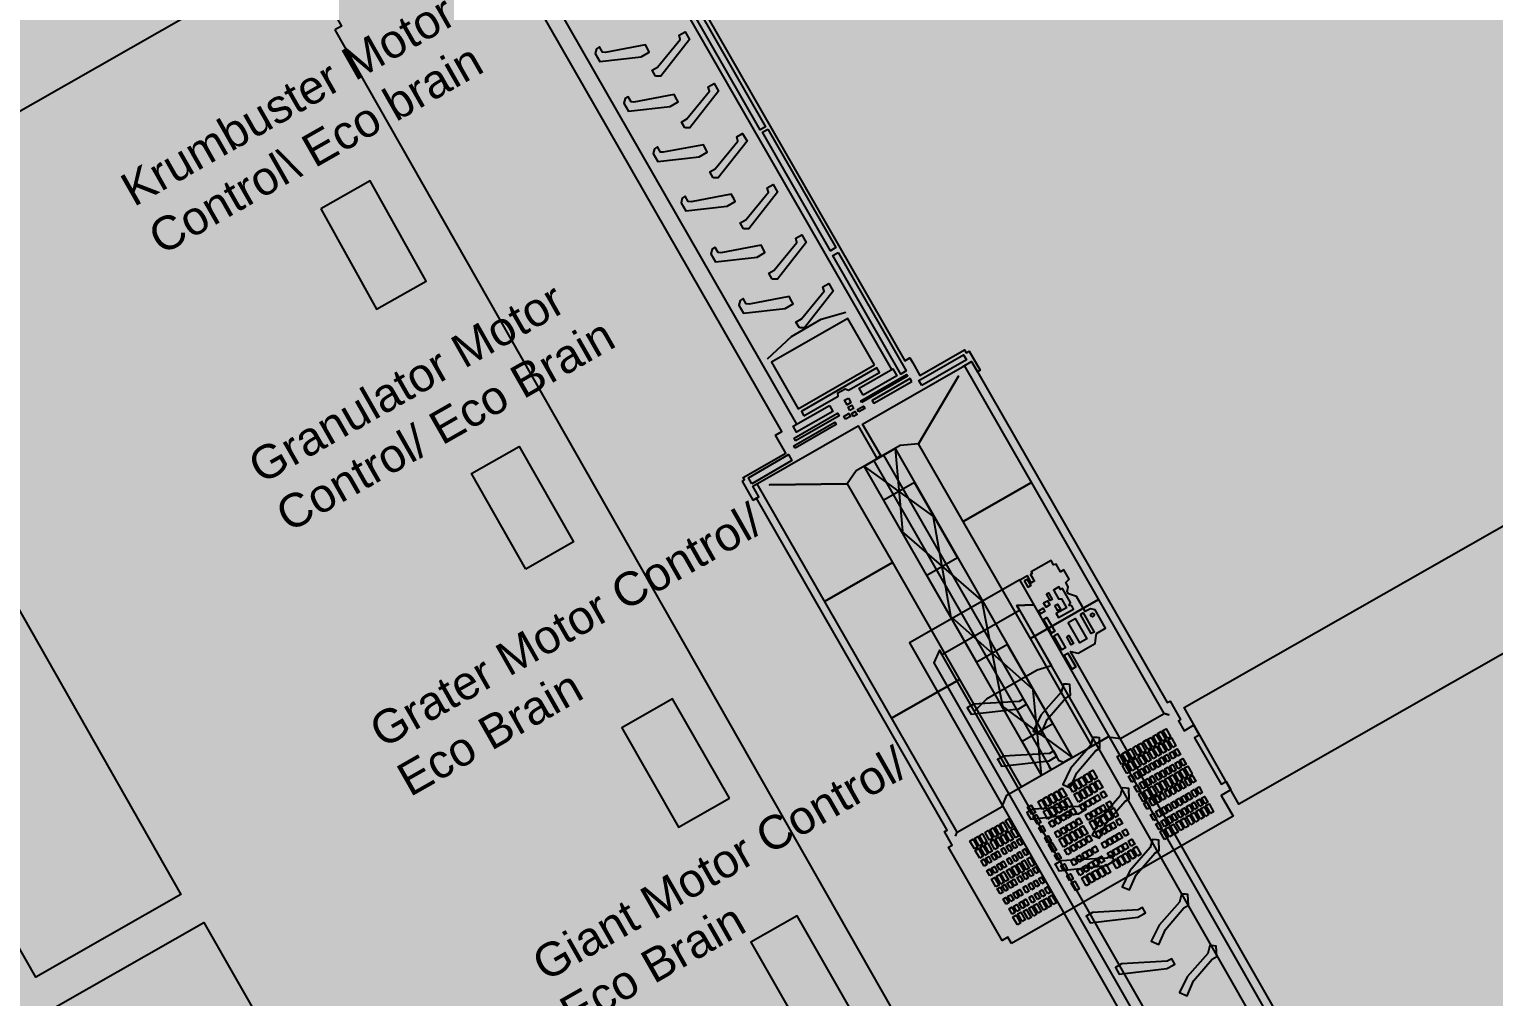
# Model space of a CAD drawing. Header units: millimetres. Extents: x 3191 to 879702, y -27549 to 222194.
# Drawn here: x 249908 to 263054, y 138571 to 147255 of the extents above; entities that cross this region are included whole.
import ezdxf

# ---------------------------------------------------------------- set-up
doc = ezdxf.new("R2010")
doc.units = ezdxf.units.MM
doc.header["$MEASUREMENT"] = 0
for name, color, linetype in [('Furniture', 44, 'Continuous'), ('Giant', 31, 'Continuous'), ('Granulator', 11, 'Continuous'), ('Grater', 130, 'Continuous'), ('Krumbuster', 112, 'Continuous'), ('Worker-Walkway', 8, 'Continuous')]:
    doc.layers.add(name, color=color, linetype=linetype)
doc.styles.get("Standard").update_dxf_attribs({"font": 'arial.ttf'})
picture_1 = doc.add_image_def('image4.png', size_in_pixel=(2551, 1418))

msp = doc.modelspace()

# ---------------------------------------------------------------- hatches: boundary and pattern name
at = {"lineweight": 211, "true_color": 0x000000}
h = msp.add_hatch(color=18, dxfattribs=at)
h.dxf.hatch_style = 1
h.paths.add_polyline_path([(215191.27861, 151368.28351), (238441.17067, 110521.71059), (277549.59155, 132782.24554), (254299.69949, 173628.81846)])

# ---------------------------------------------------------------- linework, layer by layer
at = {"layer": 'Furniture'}
for points in [[(247986.17045, 142222.08985), (249289.78448, 142964.10768), (251268.4987, 139487.80361), (249964.88467, 138745.78577)], [(246539.60698, 136426.75801), (251475.52423, 139236.28486), (252102.28196, 138135.16555), (247166.36471, 135325.6387)]]:
    msp.add_lwpolyline(points, close=True, dxfattribs=at)
at = {"layer": 'Giant'}
for points in [[(261799.36197, 137214.57826), (259255.1489, 141669.46494), (259324.19146, 141654.61516), (259476.66602, 141741.69432), (259482.35449, 141791.7144), (259486.93897, 141832.02676), (259570.0955, 141879.51797), (259476.61297, 142043.20477), (259433.77744, 142053.82606), (259387.15231, 142027.19817), (259308.63757, 142164.67654), (259236.90344, 142186.36955), (259223.60427, 142209.65623), (259233.69346, 142250.50315), (259212.46998, 142287.66521), (259242.5454, 142319.88519), (259195.78311, 142401.76541), (259166.16076, 142384.8479), (259127.17931, 142453.10396), (259103.06542, 142448.50725), (259081.12455, 142486.92544), (258902.81963, 142385.09441), (258911.4503, 142369.98222), (258896.95512, 142361.70394), (258922.49393, 142316.98578), (258930.40721, 142303.12973), (258902.68086, 142287.29503), (258867.42979, 142349.01923), (258799.78564, 142310.38724)], [(262604.64946, 137674.48288), (261732.00324, 137176.10927), (258799.16759, 142311.46944), (257810.64152, 141746.91615), (260743.47717, 136611.55598)], [(259104.63582, 142217.62318), (259147.8112, 142142.0236), (259173.19784, 142141.50397), (259218.1722, 142062.75441), (259126.16555, 142010.20886), (259147.02482, 141973.68452), (259281.86461, 142050.69235), (259266.03805, 142078.40446), (259242.38599, 142083.272), (259253.55388, 142110.537), (259181.60595, 142236.51696), (259164.58278, 142226.79493), (259151.63679, 142249.46321), (259102.48367, 142221.39156), (259104.63582, 142217.62318)], [(258079.27256, 141682.16059), (258101.13617, 141643.87768), (258797.10843, 142041.3517), (258773.41274, 142082.84257), (258917.34289, 142087.02989), (258924.88609, 142091.33785), (258917.34289, 142087.02989), (258773.41274, 142082.84257), (261614.12546, 137108.78855)], [(258773.41274, 142082.84257), (259083.68613, 141539.55758), (258956.38363, 141501.42671), (258499.9793, 141240.7714), (258395.06089, 141136.13074), (258392.54601, 141133.62252)], [(260743.47717, 136611.55598), (260918.1532, 136711.31453), (258079.27256, 141682.16059), (258027.5624, 141569.23461), (260830.52977, 136661.27225)], [(259228.1828, 141375.0252), (259191.77014, 141375.96237), (259172.4319, 141305.15335), (258989.21443, 141096.69712), (258920.35714, 140953.57832), (258988.13575, 140924.37251), (259046.27729, 141058.6549), (259213.27267, 141254.5662), (259253.86323, 141277.74772), (259249.49878, 141371.97577), (259228.1828, 141375.0252)], [(258331.62949, 141159.61826), (258362.18998, 141106.10721), (258789.7461, 141155.10318), (258845.17843, 141186.76092), (258860.48908, 141195.50493), (258833.19544, 141243.29577), (258793.033, 141220.35875), (258383.76354, 141197.00389), (258327.20993, 141164.70578), (258330.48782, 141158.96624)], [(259493.24856, 140897.9269), (259456.8359, 140898.86407), (259437.49766, 140828.05505), (259254.28019, 140619.59882), (259185.4229, 140476.48001), (259253.20151, 140447.27421), (259311.34305, 140581.5566), (259478.33843, 140777.46789), (259518.92899, 140800.64941), (259514.56454, 140894.87747), (259493.24856, 140897.9269)], [(258604.15183, 140693.7493), (258634.71232, 140640.23826), (259062.26844, 140689.23423), (259117.70076, 140720.89197), (259133.01142, 140729.63598), (259105.71778, 140777.42681), (259065.55534, 140754.4898), (258656.28588, 140731.13494), (258599.73227, 140698.83683), (258603.01016, 140693.09729)], [(259756.07598, 140443.58946), (259719.66332, 140444.52663), (259700.32508, 140373.71761), (259517.10761, 140165.26138), (259448.25032, 140022.14258), (259516.02893, 139992.93677), (259574.17047, 140127.21916), (259741.16585, 140323.13046), (259781.75641, 140346.31198), (259777.39196, 140440.54003), (259756.07598, 140443.58946)], [(258867.24664, 140218.11382), (258897.80712, 140164.60277), (259325.36325, 140213.59874), (259380.79557, 140245.25648), (259396.10622, 140254.00049), (259368.81259, 140301.79133), (259328.65015, 140278.85431), (258919.38068, 140255.49945), (258862.82708, 140223.20134), (258866.10496, 140217.4618)], [(260026.03813, 139980.0257), (259989.62547, 139980.96288), (259970.28723, 139910.15386), (259787.06976, 139701.69763), (259718.21247, 139558.57882), (259785.99107, 139529.37301), (259844.13261, 139663.65541), (260011.12799, 139859.5667), (260051.71856, 139882.74822), (260047.35411, 139976.97627), (260026.03813, 139980.0257)], [(259119.88025, 139753.31594), (259150.44074, 139699.80489), (259577.99686, 139748.80087), (259633.42918, 139780.4586), (259648.73984, 139789.20261), (259621.4462, 139836.99345), (259581.28376, 139814.05644), (259172.0143, 139790.70158), (259115.46069, 139758.40346), (259118.73857, 139752.66393)], [(260288.36332, 139490.16275), (260251.95066, 139491.09992), (260232.61242, 139420.2909), (260049.39495, 139211.83467), (259980.53766, 139068.71586), (260048.31627, 139039.51006), (260106.45781, 139173.79245), (260273.45319, 139369.70374), (260314.04375, 139392.88526), (260309.6793, 139487.11331), (260288.36332, 139490.16275)], [(259400.62025, 139288.68035), (259431.18074, 139235.1693), (259858.73686, 139284.16527), (259914.16918, 139315.82301), (259929.47984, 139324.56702), (259902.1862, 139372.35786), (259862.02376, 139349.42084), (259452.7543, 139326.06598), (259396.20069, 139293.76787), (259399.47858, 139288.02833)], [(260542.26414, 139028.77954), (260505.85148, 139029.71671), (260486.51324, 138958.90769), (260303.29577, 138750.45146), (260234.43848, 138607.33265), (260302.21709, 138578.12685), (260360.35863, 138712.40924), (260527.35401, 138908.32053), (260567.94457, 138931.50205), (260563.58012, 139025.7301), (260542.26414, 139028.77954)], [(259661.96403, 138828.08806), (259692.52452, 138774.57701), (260120.08064, 138823.57298), (260175.51296, 138855.23072), (260190.82362, 138863.97473), (260163.52998, 138911.76557), (260123.36754, 138888.82855), (259714.09808, 138865.47369), (259657.54447, 138833.17558), (259660.82236, 138827.43604)]]:
    msp.add_lwpolyline(points, dxfattribs=at)
for points in [[(258841.22886, 142305.65973), (258865.16323, 142319.3288), (258898.26215, 142261.37299), (258874.32778, 142247.70392)], [(259013.55916, 142106.35647), (259046.95311, 142125.42796), (259068.5408, 142087.62817), (259035.14685, 142068.55668)], [(259040.68892, 142186.15145), (259056.4277, 142195.13997), (259089.16241, 142137.82188), (259073.42362, 142128.83337)], [(258970.33159, 142035.71767), (259008.76113, 142057.66502), (259025.30507, 142028.69678), (258986.87553, 142006.74943)], [(259115.04001, 142082.37963), (259138.34238, 142095.68775), (259164.96278, 142049.07574), (259141.66041, 142035.76762)], [(259344.02762, 142001.82618), (259368.61438, 142015.86782), (259466.45429, 141844.5513), (259441.86754, 141830.50965)], [(259011.35254, 141958.06759), (259042.85049, 141976.05626), (259114.43421, 141850.71402), (259082.93626, 141832.72535)], [(259234.56573, 141930.13694), (259296.95002, 141965.76499), (259401.26845, 141783.10467), (259338.88416, 141747.47661)], [(259105.6944, 141808.9719), (259137.19236, 141826.96058), (259208.77608, 141701.61834), (259177.27813, 141683.62966)], [(259221.20104, 141801.38568), (259241.36381, 141812.90076), (259281.65862, 141742.34502), (259261.49586, 141730.82994)], [(259198.39586, 141637.84741), (259229.89382, 141655.83608), (259301.47754, 141530.49384), (259269.97959, 141512.50517)], [(257280.07264, 138459.53398), (256802.47484, 139297.70567), (256385.02557, 139059.8393), (256862.62337, 138221.66761)]]:
    msp.add_lwpolyline(points, close=True, dxfattribs=at)
msp.add_circle((259451.85446, 141997.41427), 15.96471, dxfattribs=at)
at = {"layer": 'Granulator'}
msp.add_lwpolyline([(254366.47729, 142409.8766), (253877.92114, 143268.19647), (254304.75414, 143511.15005), (254793.31029, 142652.83019)], close=True, dxfattribs=at)
at = {"layer": 'Grater'}
for points in [[(258723.91797, 139049.83002), (258691.77167, 139105.84833), (258640.54372, 139076.45099), (258160.42915, 139913.101), (258193.78329, 139932.24139), (258124.02196, 140053.80784), (258146.6634, 140066.80071), (256437.11337, 143045.87098), (256407.11781, 143028.65792), (256309.31171, 143199.0953), (256328.36295, 143210.02792), (256316.73606, 143230.28899), (256698.26268, 143449.22939), (256605.71498, 143610.50347), (256663.48636, 143643.65578), (253648.76835, 148897.11819)], [(255199.59588, 148754.61748), (257767.26876, 144280.17811), (257812.80257, 144306.30784), (257839.12959, 144260.43026), (257903.66759, 144147.96602), (258302.9715, 144377.10798), (258317.95207, 144351.00276), (258345.74719, 144366.95309), (258444.28946, 144195.23285), (258419.77571, 144181.16554), (260124.17251, 141211.07531), (260148.31952, 141224.93215), (260243.42631, 141059.1986), (260223.69949, 141047.8783), (260275.0214, 140958.44449), (260360.49139, 141007.49175), (260411.06544, 140919.36117), (260367.67417, 140894.46093), (260606.95438, 140477.49006), (260651.6582, 140503.1435), (260694.68353, 140428.16735), (260606.58844, 140377.61367), (260713.77785, 140190.82489), (258723.91797, 139049.83002)], [(254220.4676, 148197.4121), (254546.74367, 148384.64678), (254631.80197, 148372.65794), (254672.74459, 148396.153), (254677.08882, 148461.01926), (255071.29641, 148687.23668), (257646.58086, 144199.53333)], [(254220.4676, 148197.4121), (256795.91461, 143709.42549)], [(255463.83848, 147069.35254), (255438.06764, 147114.26094), (255078.08525, 147047.65386), (255052.79202, 147048.77965), (255025.74976, 147095.90362), (254998.51993, 147080.27768), (254987.65728, 147037.82779), (255029.48627, 146964.93637), (255401.83316, 147008.29945), (255473.23303, 147049.27252), (255463.83848, 147069.35254)], [(255530.22661, 146833.61495), (255499.79971, 146886.637), (255548.37672, 146914.51309), (255751.89023, 147163.42976), (255741.71106, 147201.63165), (255794.70507, 147232.04245), (255834.42084, 147162.83355), (255576.22769, 146833.58688), (255530.22661, 146833.61495)], [(255791.9386, 146369.34564), (255761.5117, 146422.3677), (255810.08871, 146450.24379), (256013.60222, 146699.16046), (256003.42305, 146737.36235), (256056.41706, 146767.77315), (256096.13284, 146698.56424), (255837.93968, 146369.31758), (255791.9386, 146369.34564)], [(255721.91148, 146623.34229), (255696.14064, 146668.25069), (255336.15825, 146601.64362), (255310.86502, 146602.7694), (255283.82276, 146649.89337), (255256.59293, 146634.26744), (255245.73028, 146591.81754), (255287.55927, 146518.92613), (255659.90616, 146562.28921), (255731.30603, 146603.26227), (255721.91148, 146623.34229)], [(255984.70927, 146172.20302), (255958.93843, 146217.11141), (255598.95605, 146150.50434), (255573.66281, 146151.63012), (255546.62055, 146198.75409), (255519.39073, 146183.12816), (255508.52807, 146140.67827), (255550.35707, 146067.78685), (255922.70396, 146111.14993), (255994.10382, 146152.123), (255984.70927, 146172.20302)], [(256047.18523, 145921.80762), (256016.75834, 145974.82967), (256065.33535, 146002.70576), (256268.84886, 146251.62243), (256258.66969, 146289.82432), (256311.6637, 146320.23512), (256351.37947, 146251.02622), (256093.18631, 145921.77956), (256047.18523, 145921.80762)], [(256320.71271, 145464.31867), (256290.28582, 145517.34073), (256338.86282, 145545.21681), (256542.37634, 145794.13349), (256532.19716, 145832.33538), (256585.19118, 145862.74618), (256624.90695, 145793.53727), (256366.71379, 145464.29061), (256320.71271, 145464.31867)], [(256235.09759, 145728.9105), (256209.32675, 145773.81889), (255849.34436, 145707.21182), (255824.05113, 145708.3376), (255797.00887, 145755.46158), (255769.77905, 145739.83564), (255758.91639, 145697.38575), (255800.74539, 145624.49433), (256173.09227, 145667.85741), (256244.49214, 145708.83048), (256235.09759, 145728.9105)], [(256577.06816, 145011.93003), (256546.64127, 145064.95208), (256595.21828, 145092.82817), (256798.73179, 145341.74485), (256788.55262, 145379.94673), (256841.54663, 145410.35754), (256881.2624, 145341.14863), (256623.06924, 145011.90197), (256577.06816, 145011.93003)], [(256502.85967, 145270.82962), (256477.08883, 145315.73801), (256117.10644, 145249.13094), (256091.81321, 145250.25672), (256064.77095, 145297.38069), (256037.54112, 145281.75476), (256026.67847, 145239.30487), (256068.50746, 145166.41345), (256440.85435, 145209.77653), (256512.25422, 145250.7496), (256502.85967, 145270.82962)], [(256820.96736, 144574.08546), (256790.54046, 144627.10751), (256839.11747, 144654.9836), (257042.63098, 144903.90027), (257032.45181, 144942.10216), (257085.44582, 144972.51296), (257125.1616, 144903.30406), (256866.96844, 144574.05739), (256820.96736, 144574.08546)], [(256754.49414, 144810.28526), (256728.7233, 144855.19365), (256368.74091, 144788.58658), (256343.44768, 144789.71236), (256316.40542, 144836.83633), (256289.1756, 144821.2104), (256278.31294, 144778.76051), (256320.14194, 144705.86909), (256692.48882, 144749.23217), (256763.88869, 144790.20524), (256754.49414, 144810.28526)], [(256534.58025, 144297.17878), (256748.78526, 144498.22236), (257016.6866, 144651.95849), (257238.72671, 144716.86921)], [(256407.11781, 143028.65792), (256458.3362, 143058.04977), (256404.27688, 143152.25381), (257349.02388, 143694.40022), (257513.91314, 143407.06338), (257551.25189, 143428.49035), (257388.83579, 143711.51744), (258285.4274, 144226.02971), (258366.51456, 144272.56187), (258419.77571, 144181.16554)], [(258236.58586, 140046.64049), (258641.62012, 140279.07084), (258682.48886, 140380.02617), (259593.8674, 140903.02397), (259702.55373, 140888.16032), (260094.64316, 141113.16222), (260136.6944, 141099.78611), (260094.64316, 141113.16222), (258302.64367, 144235.90933)], [(259593.8674, 140903.02397), (259449.09507, 140819.94585), (258894.98423, 141785.54212), (259507.19105, 142136.85916), (258894.98423, 141785.54212), (258292.06613, 142836.19016), (258904.27294, 143187.50721), (258292.06613, 142836.19016), (257891.6979, 143533.8738), (258249.98787, 144139.8093), (257891.6979, 143533.8738), (257726.54962, 143517.78899), (257330.15863, 143290.31861), (257250.1993, 143175.17483), (256551.50185, 143165.16743), (257250.1993, 143175.17483), (257656.08861, 142467.87013), (257047.55092, 142118.65862), (257656.08861, 142467.87013), (258257.78174, 141419.35672), (257649.24405, 141070.14522), (258257.78174, 141419.35672), (258811.66616, 140454.15502)], [(256861.34225, 143785.85046), (257169.59393, 143962.74177), (257167.24268, 143990.53501), (257230.79233, 144027.0032), (257262.77906, 144015.24811), (257539.89587, 144174.27258), (257516.83042, 144214.46655), (256842.06276, 143827.24874), (256838.6948, 143825.31603), (256861.34225, 143785.85046)], [(258811.66616, 140454.15502), (258995.33322, 140559.55301), (257403.96777, 143332.67425), (257679.86992, 143491.00167), (259271.23536, 140717.88043), (259192.76829, 140672.85182), (259153.72085, 140687.65581), (257578.41936, 143432.78391), (257489.59742, 143381.81313), (259080.96287, 140608.69189), (259064.52155, 140637.34261)], [(258995.33322, 140559.55301), (258918.96435, 141323.4479), (258922.54815, 141325.50448), (258190.71108, 141975.96952), (258184.54736, 141972.43244), (258026.02483, 142873.6403), (258032.13335, 142877.14569), (257403.96777, 143332.67425), (257679.86992, 143491.00167), (257747.19738, 142750.10602), (257740.48655, 142746.25498), (258449.98465, 142132.47391), (258457.11711, 142136.56689), (258644.09243, 141180.80069), (258640.13218, 141178.52809), (259271.23536, 140717.88043)], [(258223.61437, 140013.2953), (258236.58586, 140046.64049), (256441.99709, 143173.89969)], [(258995.33322, 140559.55301), (258819.77335, 140865.4845), (259095.67549, 141023.81192), (258699.30148, 141714.53521), (258689.46688, 141731.67304), (258413.56474, 141573.34562), (257964.98141, 142355.04914), (258240.88936, 142513.36644), (257854.54734, 143186.60793), (257578.6452, 143028.28051)]]:
    msp.add_lwpolyline(points, dxfattribs=at)
for points in [[(255905.75646, 147444.57533), (256516.48883, 146380.31009), (256468.21299, 146352.60682), (255857.48061, 147416.87206)], [(256538.74916, 146359.00622), (257149.48154, 145294.74098), (257101.20569, 145267.03772), (256490.47331, 146331.30295)], [(257168.80512, 145252.18455), (257779.53749, 144187.91931), (257731.26164, 144160.21604), (257120.52927, 145224.48128)], [(257494.38181, 144241.4586), (257254.92024, 144658.74551), (256571.05757, 144266.30849), (256810.51914, 143849.02159)], [(257919.38387, 144057.94654), (257893.4853, 144103.0775), (258295.16164, 144333.58089), (258321.0602, 144288.44992)], [(257393.04791, 143971.48332), (257357.40763, 144033.59025), (257660.54462, 144207.54648), (257696.1849, 144145.43956)], [(257381.79756, 143904.79225), (257372.57254, 143920.86782), (257782.35508, 144156.02298), (257791.5801, 144139.94742)], [(257830.57418, 144094.08754), (257816.3738, 144118.83319), (257475.09498, 143922.98913), (257489.29536, 143898.24348)], [(257091.24153, 143878.89989), (257122.2722, 143824.82569), (256796.48803, 143637.87329), (256765.45736, 143691.94749)], [(257260.63864, 143945.02995), (257283.69829, 143904.84609), (257248.6333, 143884.72393), (257225.57365, 143924.90778)], [(257274.91155, 143833.74565), (257258.78373, 143861.85007), (257290.97265, 143880.3218), (257307.10047, 143852.21738)], [(257306.77822, 143778.21464), (257290.6504, 143806.31906), (257322.83932, 143824.79078), (257338.96714, 143796.68636)], [(257355.37571, 143821.63529), (257343.63688, 143842.09142), (257396.95715, 143872.68944), (257408.69598, 143852.23331)], [(256782.45658, 143494.81362), (256770.29975, 143515.99816), (257139.90763, 143728.09895), (257152.06446, 143706.91441)], [(256787.03424, 143559.59865), (256772.77581, 143584.44547), (257164.29805, 143809.1219), (257178.55648, 143784.27508)], [(257234.74353, 143754.34664), (257220.4851, 143779.19346), (257265.04162, 143804.76238), (257279.30006, 143779.91556)], [(256393.65717, 143175.7594), (256362.74261, 143229.63127), (256723.21031, 143436.48693), (256754.12487, 143382.61507)], [(256192.32232, 140354.16948), (255681.3785, 141245.86595), (255226.11207, 140984.99739), (255737.05589, 140093.30093)], [(260080.715, 140864.0815), (260040.31997, 140934.47407), (260068.95019, 140950.90362), (260109.34521, 140880.51105)], [(260125.36187, 140889.70227), (260084.96685, 140960.09483), (260113.59707, 140976.52439), (260153.99209, 140906.13182)], [(259856.91845, 140735.65505), (259816.52342, 140806.04762), (259845.15364, 140822.47718), (259885.54866, 140752.08461)], [(259900.59157, 140760.71703), (259860.19655, 140831.1096), (259888.82677, 140847.53915), (259929.22179, 140777.14659)], [(259949.11839, 140788.56432), (259908.72336, 140858.95689), (259937.35358, 140875.38644), (259977.74861, 140804.99387)], [(259990.45753, 140812.28693), (259950.06251, 140882.6795), (259978.69272, 140899.10905), (260019.08775, 140828.71648)], [(260037.04187, 140839.01952), (259996.64684, 140909.41209), (260025.27706, 140925.84164), (260065.67209, 140855.44907)], [(260037.6915, 140729.97679), (259997.29647, 140800.36936), (260025.92669, 140816.79891), (260066.32171, 140746.40634)], [(260084.27583, 140756.70938), (260043.88081, 140827.10195), (260072.51103, 140843.5315), (260112.90605, 140773.13893)], [(260127.94896, 140781.77136), (260087.55394, 140852.16393), (260116.18415, 140868.59348), (260156.57918, 140798.20091)], [(260172.59584, 140807.39213), (260132.20081, 140877.7847), (260160.83103, 140894.21425), (260201.22606, 140823.82168)], [(259713.90009, 140655.52002), (259673.50506, 140725.91259), (259702.13528, 140742.34214), (259742.53031, 140671.94957)], [(259759.79436, 140681.21109), (259719.39933, 140751.60366), (259748.02955, 140768.03321), (259788.42458, 140697.64064)], [(259807.02832, 140598.90095), (259766.6333, 140669.29352), (259795.26352, 140685.72307), (259835.65854, 140615.3305)], [(259807.34743, 140708.49959), (259766.9524, 140778.89216), (259795.58262, 140795.32171), (259835.97764, 140724.92914)], [(259854.58139, 140626.18945), (259814.18636, 140696.58202), (259842.81658, 140713.01157), (259883.21161, 140642.619)], [(259904.15241, 140653.34492), (259863.75739, 140723.73748), (259892.3876, 140740.16704), (259932.78263, 140669.77447)], [(259947.82554, 140678.40689), (259907.43051, 140748.79946), (259936.06073, 140765.22902), (259976.45576, 140694.83645)], [(259996.35235, 140706.25418), (259955.95733, 140776.64675), (259984.58755, 140793.0763), (260024.98257, 140722.68373)], [(259991.79429, 140603.79821), (259962.54593, 140654.76655), (259989.23869, 140670.08429), (260018.48705, 140619.11594)], [(260036.51744, 140628.15825), (260007.26907, 140679.1266), (260033.96183, 140694.44434), (260063.21019, 140643.47599)], [(260080.67744, 140653.49963), (260051.42907, 140704.46797), (260078.12183, 140719.78571), (260107.3702, 140668.81736)], [(260124.35057, 140678.56161), (260095.1022, 140729.52995), (260121.79496, 140744.84769), (260151.04333, 140693.87934)], [(260171.90363, 140705.8501), (260142.65527, 140756.81845), (260169.34802, 140772.13618), (260198.59639, 140721.16784)], [(260215.09491, 140730.63557), (260185.84654, 140781.60391), (260212.5393, 140796.92165), (260241.78767, 140745.9533)], [(260222.70221, 140617.32826), (260193.45384, 140668.29661), (260220.1466, 140683.61434), (260249.39496, 140632.64599)], [(260265.89348, 140642.11372), (260236.64511, 140693.08207), (260263.33787, 140708.39981), (260292.58624, 140657.43146)], [(259366.95281, 140457.99655), (259327.79437, 140526.23424), (259358.80374, 140544.02908), (259397.96219, 140475.79139)], [(259414.64144, 140489.39733), (259375.48299, 140557.63503), (259406.49237, 140575.42987), (259445.65081, 140507.19217)], [(259462.98755, 140517.14092), (259423.82911, 140585.37862), (259454.83849, 140603.17346), (259493.99693, 140534.93576)], [(259761.13405, 140573.20988), (259720.73903, 140643.60245), (259749.36924, 140660.032), (259789.76427, 140589.63943)], [(259805.05801, 140495.99341), (259775.80964, 140546.96176), (259802.5024, 140562.27949), (259831.75077, 140511.31114)], [(259852.81928, 140524.0469), (259823.57092, 140575.01525), (259850.26367, 140590.33299), (259879.51204, 140539.36464)], [(259901.82795, 140552.1707), (259872.57958, 140603.13905), (259899.27234, 140618.45678), (259928.52071, 140567.48844)], [(259944.04548, 140576.39738), (259914.79711, 140627.36573), (259941.48987, 140642.68346), (259970.73823, 140591.71511)], [(259994.84405, 140487.87554), (259965.59568, 140538.84388), (259992.28844, 140554.16162), (260021.53681, 140503.19327)], [(260042.59287, 140515.27636), (260013.3445, 140566.24471), (260040.03726, 140581.56245), (260069.28563, 140530.5941)], [(260087.31601, 140539.63641), (260058.06764, 140590.60476), (260084.7604, 140605.92249), (260114.00877, 140554.95414)], [(260131.47601, 140564.97778), (260102.22764, 140615.94613), (260128.9204, 140631.26387), (260158.16877, 140580.29552)], [(260142.83227, 140452.79976), (260102.43724, 140523.19232), (260131.06746, 140539.62188), (260171.46248, 140469.22931)], [(260184.17141, 140476.52237), (260143.77638, 140546.91494), (260172.4066, 140563.34449), (260212.80163, 140492.95192)], [(260175.14914, 140590.03976), (260145.90077, 140641.00811), (260172.59353, 140656.32585), (260201.8419, 140605.3575)], [(260230.75575, 140503.25496), (260190.36072, 140573.64752), (260218.99094, 140590.07708), (260259.38596, 140519.68451)], [(260274.42887, 140528.31693), (260234.03385, 140598.7095), (260262.66407, 140615.13906), (260303.05909, 140544.74649)], [(260319.07575, 140553.9377), (260278.68073, 140624.33027), (260307.31094, 140640.75982), (260347.70597, 140570.36726)], [(260353.22639, 140489.92697), (260323.97802, 140540.89532), (260350.67078, 140556.21305), (260379.91914, 140505.24471)], [(259144.41109, 140330.2902), (259105.25265, 140398.52789), (259136.26202, 140416.32273), (259175.42047, 140348.08504)], [(259189.68538, 140356.27101), (259150.52694, 140424.5087), (259181.53632, 140442.30354), (259220.69476, 140374.06585)], [(259275.63125, 140405.59135), (259236.47281, 140473.82904), (259267.48218, 140491.62388), (259306.64062, 140423.38619)], [(259323.97737, 140433.33494), (259284.81892, 140501.57263), (259315.8283, 140519.36747), (259354.98674, 140451.12978)], [(259374.0038, 140346.15863), (259334.84536, 140414.39632), (259365.85473, 140432.19116), (259405.01318, 140363.95347)], [(259416.97924, 140370.82024), (259377.8208, 140439.05793), (259408.83018, 140456.85277), (259447.98862, 140388.61508)], [(259464.66787, 140402.22102), (259425.50943, 140470.45872), (259456.5188, 140488.25356), (259495.67725, 140420.01586)], [(259513.01399, 140429.96461), (259473.85555, 140498.20231), (259504.86492, 140515.99715), (259544.02337, 140447.75945)], [(259548.60197, 140353.18246), (259523.16785, 140397.50408), (259554.95522, 140415.74538), (259580.38934, 140371.42375)], [(259855.85658, 140407.47157), (259826.60821, 140458.43991), (259853.30097, 140473.75765), (259882.54934, 140422.7893)], [(259907.61397, 140319.75546), (259867.21894, 140390.14803), (259895.84916, 140406.57758), (259936.24418, 140336.18501)], [(259903.61785, 140435.52506), (259874.36949, 140486.49341), (259901.06225, 140501.81114), (259930.31061, 140450.8428)], [(259953.50824, 140345.44653), (259913.11321, 140415.8391), (259941.74343, 140432.26865), (259982.13846, 140361.87608)], [(259952.62652, 140463.64886), (259923.37816, 140514.61721), (259950.07092, 140529.93494), (259979.31928, 140478.96659)], [(260001.0613, 140372.73502), (259960.66628, 140443.12759), (259989.2965, 140459.55715), (260029.69152, 140389.16458)], [(260050.63232, 140399.89049), (260010.2373, 140470.28306), (260038.86752, 140486.71261), (260079.26254, 140416.32004)], [(260094.30545, 140424.95247), (260053.91043, 140495.34504), (260082.54065, 140511.77459), (260122.93567, 140441.38202)], [(260129.92577, 140363.08961), (260100.67741, 140414.05796), (260127.37017, 140429.37569), (260156.61853, 140378.40735)], [(260174.64892, 140387.44966), (260145.40055, 140438.41801), (260172.09331, 140453.73574), (260201.34167, 140402.76739)], [(260218.80892, 140412.79103), (260189.56055, 140463.75938), (260216.25331, 140479.07711), (260245.50168, 140428.10877)], [(260262.48205, 140437.85301), (260233.23368, 140488.82136), (260259.92644, 140504.13909), (260289.17481, 140453.17075)], [(260310.03511, 140465.14151), (260280.78675, 140516.10985), (260307.4795, 140531.42759), (260336.72787, 140480.45924)], [(260368.40412, 140363.42738), (260339.15576, 140414.39573), (260365.84852, 140429.71346), (260395.09688, 140378.74511)], [(260411.5954, 140388.21284), (260382.34703, 140439.18119), (260409.03979, 140454.49893), (260438.28816, 140403.53058)], [(258908.47909, 140205.52395), (258869.32065, 140273.76165), (258900.33003, 140291.55649), (258939.48847, 140223.3188)], [(259002.65759, 140251.99722), (258963.49915, 140320.23491), (258994.50853, 140338.02975), (259033.66697, 140269.79206)], [(259047.93691, 140277.98091), (259008.77846, 140346.21861), (259039.78784, 140364.01345), (259078.94628, 140295.77575)], [(259096.278, 140305.72162), (259057.11956, 140373.95932), (259088.12894, 140391.75416), (259127.28738, 140323.51646)], [(259097.96334, 140190.8046), (259058.8049, 140259.0423), (259089.81427, 140276.83714), (259128.97272, 140208.59944)], [(259146.30444, 140218.54531), (259107.146, 140286.78301), (259138.15537, 140304.57785), (259177.31382, 140236.34015)], [(259194.43752, 140243.11388), (259155.27908, 140311.35158), (259186.28846, 140329.14642), (259225.4469, 140260.90873)], [(259239.71182, 140269.0947), (259200.55337, 140337.33239), (259231.56275, 140355.12723), (259270.72119, 140286.88954)], [(259325.65768, 140318.41504), (259286.49924, 140386.65273), (259317.50862, 140404.44757), (259356.66706, 140336.20988)], [(259362.22447, 140246.22907), (259336.79035, 140290.55069), (259368.57773, 140308.79199), (259394.01185, 140264.47037)], [(259408.93931, 140273.03655), (259383.50519, 140317.35817), (259415.29256, 140335.59947), (259440.72668, 140291.27784)], [(259451.79931, 140297.63191), (259426.36519, 140341.95353), (259458.15256, 140360.19483), (259483.58668, 140315.8732)], [(259492.73691, 140321.12409), (259467.30279, 140365.44572), (259499.09016, 140383.68701), (259524.52428, 140339.36539)], [(259544.67337, 140230.61936), (259519.23925, 140274.94098), (259551.02662, 140293.18228), (259576.46074, 140248.86066)], [(259600.53843, 140262.67773), (259575.10431, 140306.99935), (259606.89169, 140325.24064), (259632.32581, 140280.91902)], [(259943.18949, 140255.28481), (259913.94112, 140306.25316), (259940.63388, 140321.5709), (259969.88225, 140270.60255)], [(259990.95076, 140283.33831), (259961.70239, 140334.30666), (259988.39515, 140349.62439), (260017.64352, 140298.65604)], [(260039.95943, 140311.46211), (260010.71106, 140362.43045), (260037.40382, 140377.74819), (260066.65219, 140326.77984)], [(260082.17696, 140335.68878), (260052.92859, 140386.65713), (260079.62135, 140401.97487), (260108.86971, 140351.00652)], [(260098.32844, 140209.74798), (260069.08008, 140260.71633), (260095.77283, 140276.03406), (260125.0212, 140225.06571)], [(260140.54597, 140233.97466), (260111.2976, 140284.943), (260137.99036, 140300.26074), (260167.23873, 140249.29239)], [(260188.29479, 140261.37548), (260159.04642, 140312.34383), (260185.73918, 140327.66157), (260214.98754, 140276.69322)], [(260233.01793, 140285.73553), (260203.76956, 140336.70388), (260230.46232, 140352.02161), (260259.71069, 140301.05327)], [(260277.17793, 140311.07691), (260247.92956, 140362.04525), (260274.62232, 140377.36299), (260303.87069, 140326.39464)], [(260320.85106, 140336.13888), (260291.60269, 140387.10723), (260318.29545, 140402.42497), (260347.54382, 140351.45662)], [(260325.22692, 140225.93963), (260295.97855, 140276.90798), (260322.67131, 140292.22571), (260351.91968, 140241.25737)], [(260368.90005, 140251.00161), (260339.65168, 140301.96996), (260366.34444, 140317.28769), (260395.5928, 140266.31935)], [(260416.45311, 140278.29011), (260387.20474, 140329.25845), (260413.8975, 140344.57619), (260443.14587, 140293.60784)], [(260465.87124, 140189.83679), (260425.47622, 140260.22936), (260454.10644, 140276.65891), (260494.50146, 140206.26634)], [(260459.64438, 140303.07557), (260430.39602, 140354.04392), (260457.08878, 140369.36165), (260486.33714, 140318.39331)], [(260510.51812, 140215.45755), (260470.1231, 140285.85012), (260498.75331, 140302.27968), (260539.14834, 140231.88711)], [(258712.08817, 140080.11567), (258671.83248, 140150.26543), (258699.63451, 140166.21973), (258739.8902, 140096.06996)], [(258958.50553, 140118.34764), (258919.34708, 140186.58534), (258950.35646, 140204.38018), (258989.5149, 140136.14248)], [(259052.68403, 140164.82091), (259013.52559, 140233.0586), (259044.53496, 140250.85344), (259083.69341, 140182.61575)], [(259086.26734, 140091.72976), (259060.83322, 140136.05138), (259092.62059, 140154.29268), (259118.05471, 140109.97106)], [(259137.31888, 140121.02586), (259111.88476, 140165.34749), (259143.67213, 140183.58878), (259169.10625, 140139.26716)], [(259187.40168, 140149.76606), (259161.96756, 140194.08768), (259193.75493, 140212.32898), (259219.18905, 140168.00736)], [(259226.89371, 140172.4287), (259201.45959, 140216.75032), (259233.24696, 140234.99162), (259258.68108, 140190.67)], [(259275.53597, 140200.34223), (259250.10185, 140244.66386), (259281.88922, 140262.90515), (259307.32334, 140218.58353)], [(259278.83017, 140081.92397), (259253.39605, 140126.24559), (259285.18343, 140144.48689), (259310.61755, 140100.16527)], [(259327.47243, 140109.8375), (259302.03831, 140154.15912), (259333.82568, 140172.40042), (259359.2598, 140128.0788)], [(259414.16094, 140155.72434), (259388.72682, 140200.04596), (259420.51419, 140218.28726), (259445.94831, 140173.96564)], [(259464.08233, 140068.13809), (259424.92389, 140136.37579), (259455.93326, 140154.17063), (259495.09171, 140085.93294)], [(259460.87577, 140182.53181), (259435.44165, 140226.85344), (259467.22903, 140245.09473), (259492.66315, 140200.77311)], [(259512.42845, 140095.88169), (259473.27, 140164.11938), (259504.27938, 140181.91422), (259543.43782, 140113.67653)], [(259503.73577, 140207.12718), (259478.30165, 140251.4488), (259510.08902, 140269.69009), (259535.52314, 140225.36847)], [(259555.40389, 140120.5433), (259516.24545, 140188.78099), (259547.25482, 140206.57583), (259586.41327, 140138.33814)], [(259603.09252, 140151.94408), (259563.93407, 140220.18177), (259594.94345, 140237.97661), (259634.10189, 140169.73892)], [(259651.43863, 140179.68767), (259612.28019, 140247.92536), (259643.28957, 140265.7202), (259682.44801, 140197.48251)], [(259689.75814, 140107.20302), (259664.32402, 140151.52464), (259696.1114, 140169.76594), (259721.54552, 140125.44432)], [(260001.5585, 140153.57069), (259972.31013, 140204.53903), (259999.00289, 140219.85677), (260028.25126, 140168.88842)], [(260049.31977, 140181.62418), (260020.07141, 140232.59253), (260046.76417, 140247.91026), (260076.01253, 140196.94192)], [(260097.36876, 140096.48691), (260068.12039, 140147.45526), (260094.81315, 140162.77299), (260124.06152, 140111.80464)], [(260146.37743, 140124.61071), (260117.12906, 140175.57905), (260143.82182, 140190.89679), (260173.07019, 140139.92844)], [(260188.59495, 140148.83738), (260159.34659, 140199.80573), (260186.03935, 140215.12347), (260215.28771, 140164.15512)], [(260242.07469, 140061.41034), (260201.67967, 140131.80291), (260230.30989, 140148.23246), (260270.70491, 140077.83989)], [(260236.34377, 140176.23821), (260207.09541, 140227.20656), (260233.78816, 140242.52429), (260263.03653, 140191.55595)], [(260285.74782, 140086.47232), (260245.3528, 140156.86489), (260273.98301, 140173.29444), (260314.37804, 140102.90187)], [(260281.06691, 140200.59826), (260251.81855, 140251.56661), (260278.51131, 140266.88434), (260307.75967, 140215.91599)], [(260334.27464, 140114.31961), (260293.87961, 140184.71218), (260322.50983, 140201.14173), (260362.90485, 140130.74916)], [(260375.61378, 140138.04222), (260335.21875, 140208.43479), (260363.84897, 140224.86434), (260404.244, 140154.47177)], [(260422.19812, 140164.77481), (260381.80309, 140235.16738), (260410.43331, 140251.59693), (260450.82833, 140181.20436)], [(258476.74354, 139946.32646), (258436.48785, 140016.47623), (258464.28988, 140032.43052), (258504.54557, 139962.28076)], [(258527.97075, 139975.72338), (258487.71506, 140045.87314), (258515.51709, 140061.82744), (258555.77278, 139991.67767)], [(258573.51107, 140001.85685), (258533.25538, 140072.00662), (258561.05741, 140087.96091), (258601.3131, 140017.81114)], [(258617.69478, 140025.94769), (258577.43909, 140096.09746), (258605.24112, 140112.05175), (258645.49681, 140041.90198)], [(258662.75827, 140051.80753), (258622.50257, 140121.95729), (258650.3046, 140137.91159), (258690.56029, 140067.76182)], [(258665.89247, 139941.95816), (258625.63678, 140012.10793), (258653.43881, 140028.06222), (258693.6945, 139957.91246)], [(258710.95595, 139967.818), (258670.70026, 140037.96777), (258698.50229, 140053.92206), (258738.75798, 139983.7723)], [(258760.28586, 139996.12614), (258720.03016, 140066.27591), (258747.83219, 140082.2302), (258788.08789, 140012.08044)], [(258997.02419, 140043.08589), (258971.59007, 140087.40751), (259003.37744, 140105.64881), (259028.81156, 140061.32719)], [(259048.96065, 139952.58116), (259023.52653, 139996.90278), (259055.3139, 140015.14408), (259080.74802, 139970.82246)], [(259138.2038, 140001.22503), (259112.76968, 140045.54665), (259144.55706, 140063.78795), (259169.99118, 140019.46633)], [(259189.25534, 140030.52113), (259163.82122, 140074.84275), (259195.60859, 140093.08405), (259221.04271, 140048.76243)], [(259236.38799, 139940.52766), (259197.22954, 140008.76535), (259228.23892, 140026.56019), (259267.39736, 139958.3225)], [(259239.33814, 140059.26133), (259213.90402, 140103.58295), (259245.69139, 140121.82425), (259271.12551, 140077.50262)], [(259284.72909, 139968.26837), (259245.57064, 140036.50606), (259276.58002, 140054.3009), (259315.73846, 139986.06321)], [(259332.86217, 139992.83694), (259293.70373, 140061.07464), (259324.7131, 140078.86948), (259363.87155, 140010.63178)], [(259378.13646, 140018.81775), (259338.97802, 140087.05545), (259369.9874, 140104.85029), (259409.14584, 140036.6126)], [(259416.69214, 139954.3628), (259391.25802, 139998.68442), (259423.04539, 140016.92571), (259448.47951, 139972.60409)], [(259503.38065, 140000.24963), (259477.94653, 140044.57126), (259509.7339, 140062.81255), (259535.16802, 140018.49093)], [(259550.09548, 140027.05711), (259524.66136, 140071.37873), (259556.44874, 140089.62003), (259581.88286, 140045.2984)], [(259592.95548, 140051.65247), (259567.52136, 140095.97409), (259599.30873, 140114.21539), (259624.74285, 140069.89377)], [(259633.89308, 140075.14466), (259608.45896, 140119.46628), (259640.24633, 140137.70757), (259665.68045, 140093.38595)], [(259647.99791, 139955.73526), (259622.56379, 140000.05688), (259654.35117, 140018.29818), (259679.78529, 139973.97656)], [(259688.93551, 139979.22745), (259663.50139, 140023.54907), (259695.28876, 140041.79036), (259720.72288, 139997.46874)], [(259744.80057, 140011.28581), (259719.36645, 140055.60743), (259751.15383, 140073.84873), (259776.58795, 140029.52711)], [(260049.60749, 140068.43341), (260020.35912, 140119.40176), (260047.05188, 140134.7195), (260076.30025, 140083.75115)], [(260099.05633, 139981.27531), (260058.66131, 140051.66788), (260087.29153, 140068.09743), (260127.68655, 139997.70486)], [(260144.95061, 140006.96638), (260104.55558, 140077.35895), (260133.1858, 140093.7885), (260173.58083, 140023.39593)], [(260192.50367, 140034.25488), (260152.10865, 140104.64744), (260180.73887, 140121.077), (260221.13389, 140050.68443)], [(258392.30849, 139897.87311), (258352.0528, 139968.02288), (258379.85483, 139983.97717), (258420.11052, 139913.8274)], [(258436.42332, 139923.18856), (258396.16763, 139993.33833), (258423.96966, 140009.29262), (258464.22535, 139939.14285)], [(258440.50618, 139813.88359), (258400.25049, 139884.03335), (258428.05252, 139899.98765), (258468.30821, 139829.83788)], [(258484.62101, 139839.19904), (258444.36532, 139909.3488), (258472.16735, 139925.3031), (258512.42304, 139855.15333)], [(258524.94123, 139862.33694), (258484.68554, 139932.4867), (258512.48757, 139948.441), (258552.74326, 139878.29123)], [(258576.16844, 139891.73385), (258535.91275, 139961.88362), (258563.71478, 139977.83791), (258603.97047, 139907.68815)], [(258621.70876, 139917.86733), (258581.45306, 139988.01709), (258609.25509, 140003.97138), (258649.51078, 139933.82162)], [(258658.5565, 139846.70328), (258631.76969, 139893.38211), (258656.52499, 139907.58803), (258683.3118, 139860.9092)], [(258706.17482, 139874.02922), (258679.38801, 139920.70805), (258704.14331, 139934.91397), (258730.93012, 139888.23514)], [(258751.40896, 139899.98699), (258724.62214, 139946.66582), (258749.37745, 139960.87174), (258776.16426, 139914.19291)], [(258799.02225, 139927.31005), (258772.23544, 139973.98888), (258796.99074, 139988.1948), (258823.77756, 139941.51597)], [(258850.40719, 139837.76641), (258823.62038, 139884.44524), (258848.37568, 139898.65116), (258875.16249, 139851.97233)], [(259096.93017, 139868.0707), (259057.77173, 139936.3084), (259088.78111, 139954.10324), (259127.93955, 139885.86554)], [(259191.10867, 139914.54396), (259151.95023, 139982.78166), (259182.95961, 140000.5765), (259222.11805, 139932.33881)], [(259227.42351, 139845.75032), (259201.98939, 139890.07195), (259233.77677, 139908.31324), (259259.21089, 139863.99162)], [(259278.47505, 139875.04643), (259253.04093, 139919.36805), (259284.8283, 139937.60934), (259310.26242, 139893.28772)], [(259328.55785, 139903.78662), (259303.12373, 139948.10824), (259334.9111, 139966.34954), (259360.34522, 139922.02792)], [(259368.04988, 139926.44926), (259342.61576, 139970.77089), (259374.40314, 139989.01218), (259399.83726, 139944.69056)], [(259423.09231, 139830.53205), (259397.65819, 139874.85368), (259429.44557, 139893.09497), (259454.87969, 139848.77335)], [(259471.73457, 139858.44559), (259446.30045, 139902.76721), (259478.08783, 139921.0085), (259503.52194, 139876.68688)], [(259558.42308, 139904.33242), (259532.98896, 139948.65404), (259564.77633, 139966.89534), (259590.21045, 139922.57372)], [(259605.13792, 139931.1399), (259579.7038, 139975.46152), (259611.49117, 139993.70282), (259636.92529, 139949.38119)], [(259660.33912, 139841.52692), (259634.905, 139885.84854), (259666.69237, 139904.08984), (259692.12649, 139859.76822)], [(259703.19912, 139866.12228), (259677.765, 139910.44391), (259709.55237, 139928.6852), (259734.98649, 139884.36358)], [(259744.13671, 139889.61447), (259718.70259, 139933.93609), (259750.48997, 139952.17739), (259775.92409, 139907.85577)], [(259807.67145, 139804.5013), (259768.513, 139872.739), (259799.52238, 139890.53384), (259838.68082, 139822.29615)], [(259800.00178, 139921.67283), (259774.56766, 139965.99446), (259806.35503, 139984.23575), (259831.78915, 139939.91413)], [(259856.01756, 139832.2449), (259816.85912, 139900.48259), (259847.8685, 139918.27743), (259887.02694, 139850.03974)], [(258478.76677, 139744.17583), (258451.97996, 139790.85466), (258476.73526, 139805.06058), (258503.52207, 139758.38174)], [(258522.37725, 139768.55634), (258495.59044, 139815.23517), (258520.34574, 139829.44108), (258547.13255, 139782.76225)], [(258569.0419, 139795.33501), (258542.25509, 139842.01384), (258567.01039, 139856.21976), (258593.7972, 139809.54092)], [(258605.23122, 139816.10238), (258578.4444, 139862.78121), (258603.1997, 139876.98712), (258629.98652, 139830.30829)], [(258620.42683, 139705.79137), (258593.64002, 139752.4702), (258618.39532, 139766.67612), (258645.18213, 139719.99729)], [(258656.61615, 139726.55874), (258629.82934, 139773.23757), (258654.58464, 139787.44349), (258681.37145, 139740.76465)], [(258709.94144, 139757.15964), (258683.15462, 139803.83847), (258707.90992, 139818.04439), (258734.69674, 139771.36556)], [(258757.55975, 139784.48558), (258730.77294, 139831.16441), (258755.52824, 139845.37033), (258782.31505, 139798.6915)], [(258810.68542, 139684.28118), (258770.42973, 139754.43095), (258798.23176, 139770.38524), (258838.48745, 139700.23547)], [(258802.79389, 139810.44335), (258776.00708, 139857.12218), (258800.76238, 139871.3281), (258827.54919, 139824.64927)], [(258855.74891, 139710.14102), (258815.49321, 139780.29079), (258843.29524, 139796.24508), (258883.55093, 139726.09531)], [(258905.07881, 139738.44916), (258864.82312, 139808.59893), (258892.62515, 139824.55322), (258932.88084, 139754.40345)], [(259138.18036, 139797.10645), (259112.74624, 139841.42808), (259144.53362, 139859.66937), (259169.96773, 139815.34775)], [(259193.22279, 139701.18924), (259167.78867, 139745.51087), (259199.57605, 139763.75216), (259225.01017, 139719.43054)], [(259282.46595, 139749.83311), (259257.03183, 139794.15473), (259288.8192, 139812.39603), (259314.25332, 139768.07441)], [(259333.51748, 139779.12922), (259308.08336, 139823.45084), (259339.87073, 139841.69213), (259365.30485, 139797.37051)], [(259383.60028, 139807.86941), (259358.16616, 139852.19103), (259389.95353, 139870.43233), (259415.38765, 139826.11071)], [(259388.71868, 139689.51624), (259363.28456, 139733.83786), (259395.07193, 139752.07916), (259420.50605, 139707.75754)], [(259438.80149, 139718.25643), (259413.36737, 139762.57806), (259445.15474, 139780.81935), (259470.58886, 139736.49773)], [(259478.29352, 139740.91908), (259452.8594, 139785.2407), (259484.64677, 139803.482), (259510.08089, 139759.16037)], [(259526.93578, 139768.83261), (259501.50166, 139813.15423), (259533.28903, 139831.39553), (259558.72315, 139787.07391)], [(259582.71539, 139671.37498), (259543.55695, 139739.61268), (259574.56633, 139757.40752), (259613.72477, 139689.16982)], [(259613.62428, 139814.71945), (259588.19016, 139859.04107), (259619.97753, 139877.28237), (259645.41165, 139832.96074)], [(259668.66126, 139720.69532), (259629.50282, 139788.93302), (259660.51219, 139806.72786), (259699.67064, 139738.49016)], [(259717.00738, 139748.43891), (259677.84893, 139816.67661), (259708.85831, 139834.47145), (259748.01675, 139766.23375)], [(259759.98282, 139773.10052), (259720.82438, 139841.33822), (259751.83375, 139859.13306), (259790.9922, 139790.89536)], [(258530.15171, 139654.63219), (258503.36489, 139701.31102), (258528.12019, 139715.51694), (258554.90701, 139668.8381)], [(258585.29913, 139556.2066), (258545.04344, 139626.35637), (258572.84547, 139642.31066), (258613.10116, 139572.16089)], [(258573.76219, 139679.0127), (258546.97537, 139725.69153), (258571.73067, 139739.89745), (258598.51749, 139693.21861)], [(258629.41396, 139581.52205), (258589.15827, 139651.67182), (258616.9603, 139667.62611), (258657.21599, 139597.47634)], [(258669.73418, 139604.65995), (258629.47849, 139674.80972), (258657.28052, 139690.76401), (258697.53621, 139620.61425)], [(258720.96139, 139634.05687), (258680.7057, 139704.20664), (258708.50773, 139720.16093), (258748.76342, 139650.01116)], [(258750.51089, 139565.14644), (258723.72408, 139611.82527), (258748.47938, 139626.03119), (258775.26619, 139579.35236)], [(258766.50171, 139660.19034), (258726.24602, 139730.34011), (258754.04805, 139746.2944), (258794.30374, 139676.14463)], [(258803.83618, 139595.74735), (258777.04936, 139642.42618), (258801.80466, 139656.6321), (258828.59148, 139609.95326)], [(258851.45449, 139623.07329), (258824.66768, 139669.75212), (258849.42298, 139683.95804), (258876.20979, 139637.2792)], [(258896.68863, 139649.03106), (258869.90182, 139695.70989), (258894.65712, 139709.91581), (258921.44393, 139663.23697)], [(258944.30193, 139676.35412), (258917.51512, 139723.03295), (258942.27042, 139737.23886), (258969.05723, 139690.56003)], [(258949.44368, 139557.09986), (258922.65686, 139603.77869), (258947.41216, 139617.98461), (258974.19898, 139571.30577)], [(258997.05697, 139584.42292), (258970.27016, 139631.10175), (258995.02546, 139645.30767), (259021.81227, 139598.62883)], [(259248.424, 139611.57627), (259222.98988, 139655.89789), (259254.77725, 139674.13919), (259280.21137, 139629.81756)], [(259337.66715, 139660.22014), (259312.23303, 139704.54176), (259344.0204, 139722.78306), (259369.45452, 139678.46143)], [(259395.6876, 139567.10119), (259356.52916, 139635.33889), (259387.53854, 139653.13373), (259426.69698, 139584.89603)], [(259440.96692, 139593.08488), (259401.80847, 139661.32258), (259432.81785, 139679.11742), (259471.97629, 139610.87973)], [(259489.30801, 139620.8256), (259450.14957, 139689.06329), (259481.15895, 139706.85813), (259520.31739, 139638.62044)], [(259537.4411, 139645.39417), (259498.28266, 139713.63186), (259529.29203, 139731.4267), (259568.45048, 139663.18901)], [(258624.04645, 139493.21989), (258597.25963, 139539.89872), (258622.01493, 139554.10464), (258648.80175, 139507.42581)], [(258667.65693, 139517.6004), (258640.87011, 139564.27923), (258665.62542, 139578.48515), (258692.41223, 139531.80632)], [(258714.32157, 139544.37907), (258687.53476, 139591.05791), (258712.29006, 139605.26382), (258739.07687, 139558.58499)], [(258720.41197, 139425.6692), (258693.62516, 139472.34804), (258718.38046, 139486.55395), (258745.16727, 139439.87512)], [(258767.07662, 139452.44788), (258740.2898, 139499.12671), (258765.0451, 139513.33262), (258791.83192, 139466.65379)], [(258803.26593, 139473.21524), (258776.47912, 139519.89408), (258801.23442, 139534.09999), (258828.02124, 139487.42116)], [(258856.59122, 139503.81615), (258829.80441, 139550.49498), (258854.55971, 139564.7009), (258881.34652, 139518.02206)], [(258904.20954, 139531.14209), (258877.42272, 139577.82092), (258902.17802, 139592.02684), (258928.96484, 139545.348)], [(258957.77546, 139442.2045), (258930.98865, 139488.88333), (258955.74395, 139503.08925), (258982.53076, 139456.41042)], [(259003.0096, 139468.16227), (258976.22279, 139514.8411), (259000.97809, 139529.04702), (259027.7649, 139482.36819)], [(259050.6229, 139495.48533), (259023.83608, 139542.16416), (259048.59138, 139556.37008), (259075.3782, 139509.69125)], [(259301.5091, 139520.62793), (259262.35066, 139588.86562), (259293.36004, 139606.66046), (259332.51848, 139538.42277)], [(258676.80149, 139401.28869), (258650.01468, 139447.96753), (258674.76998, 139462.17344), (258701.55679, 139415.49461)], [(258730.36741, 139312.35111), (258703.5806, 139359.02994), (258728.3359, 139373.23585), (258755.12271, 139326.55702)], [(258773.9779, 139336.73162), (258747.19108, 139383.41045), (258771.94638, 139397.61636), (258798.7332, 139350.93753)], [(258820.64254, 139363.51029), (258793.85573, 139410.18912), (258818.61103, 139424.39504), (258845.39784, 139377.7162)], [(258856.83186, 139384.27766), (258830.04505, 139430.95649), (258854.80035, 139445.1624), (258881.58716, 139398.48357)], [(258921.29211, 139294.85421), (258881.03641, 139365.00397), (258908.83844, 139380.95827), (258949.09414, 139310.8085)], [(258910.15714, 139414.87856), (258883.37033, 139461.55739), (258908.12563, 139475.76331), (258934.91245, 139429.08448)], [(258963.98145, 139319.35164), (258923.72575, 139389.5014), (258951.52778, 139405.4557), (258991.78348, 139335.30593)], [(259013.78819, 139347.93341), (258973.5325, 139418.08318), (259001.33453, 139434.03747), (259041.59022, 139363.8877)], [(259053.63157, 139370.79768), (259013.37588, 139440.94744), (259041.17791, 139456.90174), (259081.4336, 139386.75197)], [(259100.12054, 139397.47554), (259059.86485, 139467.6253), (259087.66688, 139483.5796), (259127.92257, 139413.42983)], [(258778.25336, 139215.74299), (258737.99767, 139285.89276), (258765.7997, 139301.84705), (258806.05539, 139231.69729)], [(258821.52891, 139244.54408), (258781.27322, 139314.69384), (258809.07525, 139330.64814), (258849.33094, 139260.49837)], [(258873.38267, 139267.36121), (258833.12698, 139337.51097), (258860.92901, 139353.46527), (258901.1847, 139283.3155)]]:
    msp.add_lwpolyline(points, close=True, dxfattribs=at)
at = {"layer": 'Krumbuster'}
msp.add_lwpolyline([(252524.0667, 145642.42572), (253024.87883, 144743.78062), (253469.02832, 144994.55633), (252967.34156, 145894.73801)], close=True, dxfattribs=at)
at = {"layer": 'Worker-Walkway'}
for points in [[(251375.45399, 147404.15193), (251251.80966, 147621.37647), (252208.80776, 148166.10032), (252711.37604, 147283.16324), (252650.82983, 147248.7003)], [(246579.45751, 144674.26806), (251375.45399, 147404.15193)], [(252650.82983, 147248.7003), (259133.59246, 135859.45876), (255101.51427, 133564.39761)], [(269300.20792, 145157.29134), (260767.40118, 140300.41299), (260274.20666, 141166.88178), (268807.0134, 146023.76013)]]:
    msp.add_lwpolyline(points, dxfattribs=at)

# ---------------------------------------------------------------- texts
at = {"char_height": 300, "attachment_point": 1, "rotation": 29.648556086}
for s, insert in [('Krumbuster Motor\\PControl\\\\ Eco brain', (250697.65543, 145917.44598)), ('Granulator Motor\\PControl/ Eco Brain', (251841.34238, 143428.04981)), ('Grater Motor Control/\\PEco Brain', (252930.03917, 141055.47825)), ('Giant Motor Control/\\PEco Brain', (254390.4413, 138961.79445))]:
    msp.add_mtext(s, dxfattribs=dict(at, insert=insert))

# ---------------------------------------------------------------- pictures from other files: only their frames are drawn
image = msp.add_image(picture_1, insert=(87169.1633, 55416.4542), size_in_units=(300035.65989, 166777.95599))
image.dxf.flags = 7

doc.saveas('drawing.dxf')
